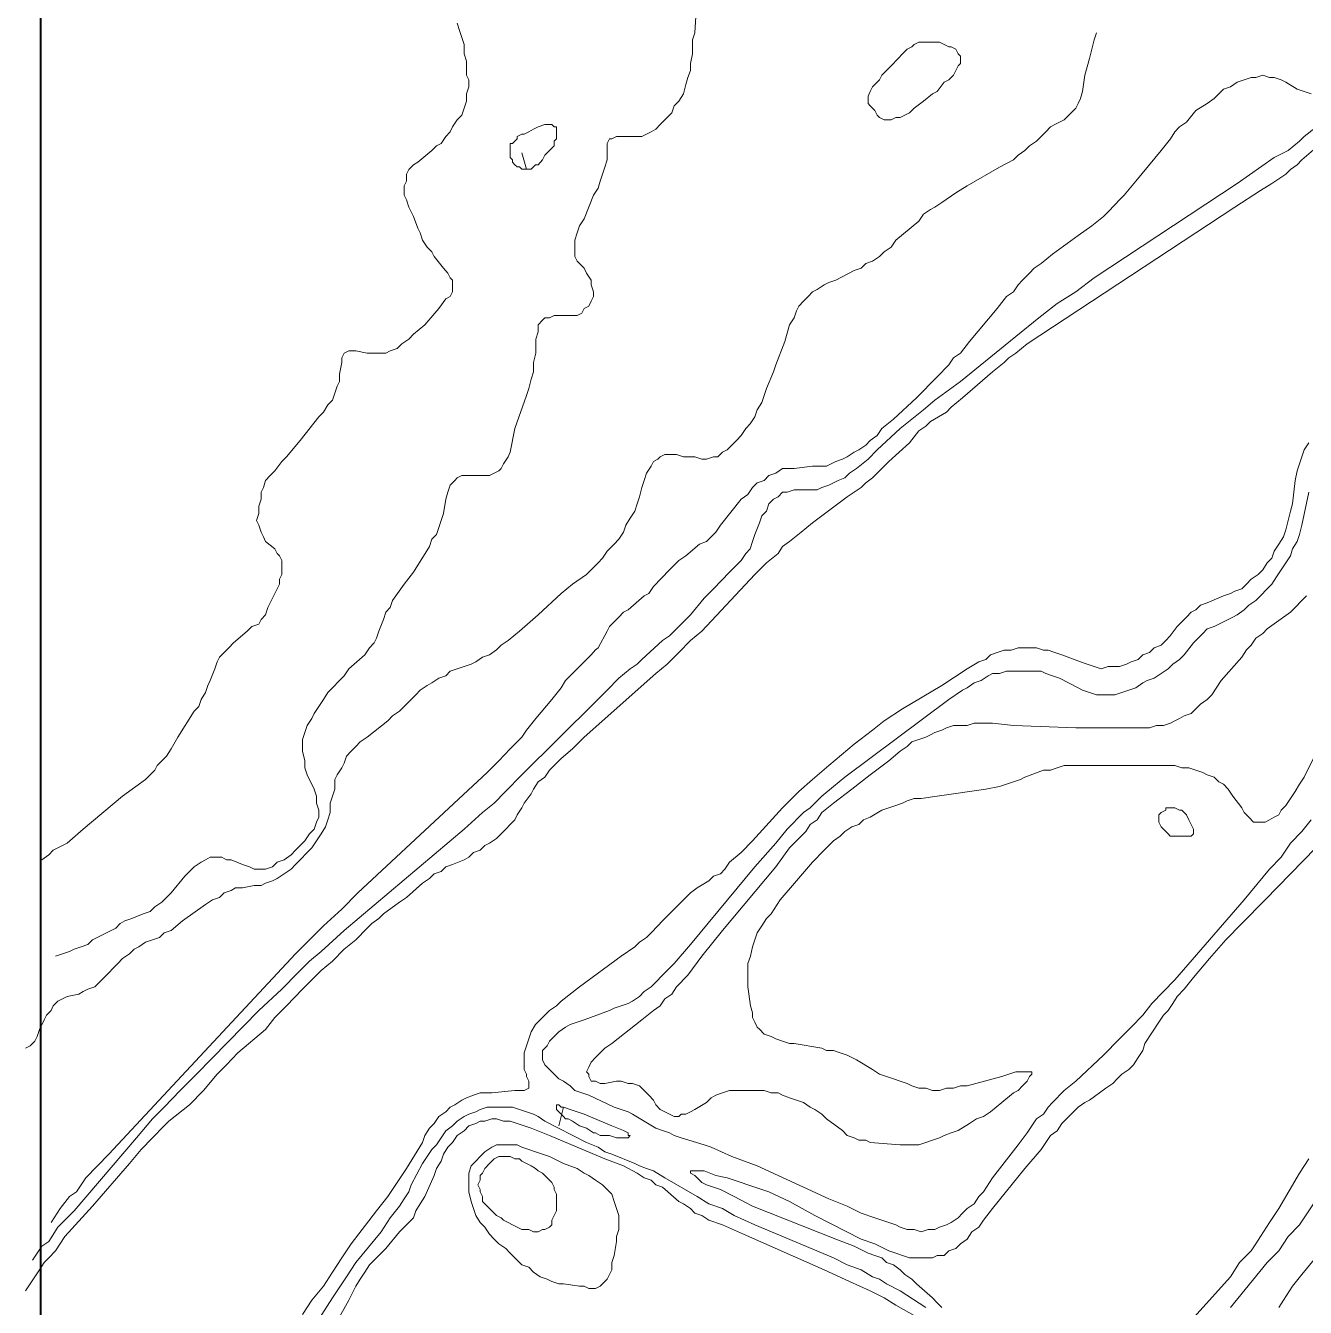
# Model space of a CAD drawing. Header units: millimetres. Extents: x -7 to 33, y -121 to 7.
# Drawn here: x -7.49 to 12.59, y -59.56 to -39.45 of the extents above; entities that cross this region are included whole.
import ezdxf

# ---------------------------------------------------------------- set-up
doc = ezdxf.new("R2010")
doc.units = ezdxf.units.MM
doc.header["$MEASUREMENT"] = 0
doc.layers.add('Layer 1', color=7, linetype='Continuous', lineweight=0)

msp = doc.modelspace()

# ---------------------------------------------------------------- linework, layer by layer
at = {"layer": 'Layer 1', "color": 250, "lineweight": 9, "true_color": 0x231f20}
for p, q in [((0.294, -41.444), (0.367, -41.702)), ((0.874, -56.715), (0.946, -56.419))]:
    msp.add_line(p, q, dxfattribs=at)
at = {"layer": 'Layer 1', "color": 240, "lineweight": 40, "true_color": 0xed1c24}
msp.add_lwpolyline([(33.043, 7.37), (33.043, -121.13), (-7.257, -121.13), (-7.257, 7.37)], dxfattribs=at)
at = {"layer": 'Layer 1', "color": 250, "lineweight": 9, "true_color": 0x231f20}
for points in [[(3.047, -38.966), (3.011, -39.558), (2.975, -39.669), (2.975, -39.891), (2.939, -40.039), (2.939, -40.15), (2.902, -40.26), (2.866, -40.371), (2.83, -40.519), (2.758, -40.63), (2.685, -40.704), (2.649, -40.815), (2.54, -40.926), (2.468, -41), (2.395, -41.074), (2.323, -41.111), (2.25, -41.148), (2.178, -41.185), (2.105, -41.185), (1.997, -41.185), (1.852, -41.185), (1.779, -41.185), (1.707, -41.222), (1.671, -41.222), (1.635, -41.296), (1.635, -41.37), (1.635, -41.555), (1.598, -41.666), (1.562, -41.776), (1.526, -41.887), (1.49, -41.998), (1.417, -42.109), (1.272, -42.479), (1.2, -42.59), (1.164, -42.701), (1.127, -42.812), (1.127, -42.923), (1.127, -42.997), (1.127, -43.071), (1.164, -43.145), (1.272, -43.255), (1.308, -43.329), (1.381, -43.44), (1.381, -43.514), (1.417, -43.625), (1.417, -43.699), (1.381, -43.773), (1.345, -43.847), (1.272, -43.884), (1.236, -43.958), (1.164, -43.995), (1.055, -43.995), (0.982, -43.995), (0.801, -43.995), (0.729, -44.032), (0.656, -44.032), (0.62, -44.069), (0.548, -44.143), (0.548, -44.254), (0.512, -44.365), (0.512, -44.587), (0.475, -44.734), (0.475, -44.882), (0.439, -44.993), (0.403, -45.141), (0.367, -45.252), (0.185, -45.77), (0.113, -46.14), (0.077, -46.214), (0.004, -46.324), (-0.032, -46.398), (-0.068, -46.435), (-0.141, -46.472), (-0.213, -46.509), (-0.285, -46.509), (-0.503, -46.509), (-0.575, -46.509), (-0.648, -46.509), (-0.72, -46.546), (-0.756, -46.583), (-0.829, -46.657), (-0.865, -46.768), (-0.901, -46.879), (-0.938, -47.101), (-0.974, -47.212), (-1.01, -47.323), (-1.046, -47.434), (-1.119, -47.508), (-1.155, -47.619), (-1.408, -48.025), (-1.553, -48.21), (-1.735, -48.469), (-1.771, -48.58), (-1.843, -48.654), (-1.879, -48.765), (-1.952, -48.95), (-1.988, -49.061), (-2.024, -49.135), (-2.097, -49.209), (-2.169, -49.319), (-2.423, -49.541), (-2.495, -49.652), (-2.568, -49.726), (-2.676, -49.837), (-2.749, -49.911), (-2.821, -50.022), (-2.894, -50.133), (-2.966, -50.244), (-3.002, -50.318), (-3.075, -50.429), (-3.111, -50.54), (-3.147, -50.651), (-3.147, -50.761), (-3.147, -50.835), (-3.111, -50.983), (-3.111, -51.094), (-3.075, -51.205), (-2.966, -51.427), (-2.93, -51.538), (-2.93, -51.649), (-2.894, -51.76), (-2.894, -51.871), (-2.93, -51.945), (-2.966, -52.056), (-3.039, -52.13), (-3.111, -52.24), (-3.184, -52.314), (-3.256, -52.388), (-3.328, -52.462), (-3.437, -52.536), (-3.546, -52.573), (-3.618, -52.647), (-3.727, -52.684), (-3.799, -52.684), (-3.908, -52.684), (-3.981, -52.647), (-4.089, -52.61), (-4.27, -52.536), (-4.343, -52.536), (-4.415, -52.499), (-4.524, -52.499), (-4.596, -52.499), (-4.669, -52.536), (-4.741, -52.573), (-4.85, -52.647), (-4.922, -52.721), (-4.995, -52.795), (-5.212, -53.054), (-5.284, -53.128), (-5.357, -53.202), (-5.466, -53.276), (-5.538, -53.35), (-5.647, -53.387), (-5.828, -53.461), (-5.937, -53.498), (-6.009, -53.535), (-6.081, -53.609), (-6.444, -53.793), (-6.516, -53.867), (-6.625, -53.904), (-6.734, -53.941), (-6.806, -53.978), (-7.023, -54.052)], [(-0.72, -39.41), (-0.684, -39.521), (-0.648, -39.632), (-0.612, -39.743), (-0.612, -39.891), (-0.575, -40.002), (-0.575, -40.223), (-0.539, -40.297), (-0.539, -40.408), (-0.575, -40.519), (-0.575, -40.63), (-0.612, -40.741), (-0.648, -40.852), (-0.72, -40.926), (-0.793, -41.037), (-0.829, -41.111), (-0.901, -41.185), (-0.974, -41.296), (-1.046, -41.333), (-1.119, -41.407), (-1.336, -41.592), (-1.408, -41.629), (-1.481, -41.703), (-1.517, -41.776), (-1.517, -41.887), (-1.553, -41.961), (-1.553, -42.035), (-1.553, -42.109), (-1.517, -42.183), (-1.481, -42.294), (-1.408, -42.442), (-1.336, -42.627), (-1.3, -42.701), (-1.264, -42.812), (-1.191, -42.923), (-1.119, -42.997), (-1.082, -43.071), (-0.938, -43.255), (-0.865, -43.329), (-0.829, -43.403), (-0.793, -43.44), (-0.793, -43.514), (-0.793, -43.588), (-0.793, -43.625), (-0.829, -43.699), (-0.901, -43.736), (-1.01, -43.884), (-1.227, -44.143), (-1.408, -44.291), (-1.481, -44.365), (-1.59, -44.439), (-1.662, -44.513), (-1.771, -44.55), (-1.843, -44.587), (-1.952, -44.587), (-2.024, -44.587), (-2.133, -44.587), (-2.314, -44.55), (-2.387, -44.55), (-2.423, -44.55), (-2.495, -44.587), (-2.532, -44.661), (-2.532, -44.734), (-2.568, -44.919), (-2.568, -45.03), (-2.604, -45.104), (-2.64, -45.215), (-2.676, -45.326), (-2.749, -45.4), (-2.821, -45.511), (-2.894, -45.585), (-3.184, -45.955), (-3.401, -46.214), (-3.473, -46.287), (-3.582, -46.435), (-3.655, -46.509), (-3.727, -46.583), (-3.763, -46.694), (-3.799, -46.768), (-3.799, -46.879), (-3.836, -46.99), (-3.836, -47.101), (-3.872, -47.212), (-3.836, -47.286), (-3.799, -47.397), (-3.763, -47.471), (-3.727, -47.545), (-3.582, -47.656), (-3.546, -47.729), (-3.51, -47.766), (-3.473, -47.84), (-3.473, -47.914), (-3.473, -47.988), (-3.473, -48.062), (-3.51, -48.136), (-3.51, -48.21), (-3.582, -48.358), (-3.655, -48.506), (-3.691, -48.58), (-3.727, -48.691), (-3.799, -48.765), (-3.836, -48.839), (-3.944, -48.876), (-4.017, -48.95), (-4.234, -49.135), (-4.306, -49.209), (-4.379, -49.282), (-4.451, -49.356), (-4.488, -49.43), (-4.524, -49.541), (-4.596, -49.726), (-4.632, -49.8), (-4.669, -49.911), (-4.741, -50.022), (-4.777, -50.133), (-4.85, -50.207), (-5.103, -50.614), (-5.212, -50.798), (-5.285, -50.909), (-5.357, -50.983), (-5.429, -51.057), (-5.466, -51.131), (-5.538, -51.205), (-5.611, -51.279), (-5.973, -51.538), (-6.589, -52.056), (-6.842, -52.277), (-7.06, -52.388), (-7.132, -52.462), (-7.241, -52.536)], [(9.314, -39.558), (9.278, -39.669), (9.206, -39.965), (9.133, -40.223), (9.097, -40.482), (9.061, -40.593), (9.024, -40.667), (8.988, -40.741), (8.916, -40.815), (8.879, -40.852), (8.807, -40.926), (8.662, -41), (8.59, -41.037), (8.517, -41.111), (8.372, -41.259), (8.264, -41.333), (8.191, -41.407), (8.083, -41.481), (8.01, -41.555), (7.793, -41.666), (7.286, -41.961), (7.104, -42.072), (6.887, -42.22), (6.778, -42.294), (6.706, -42.331), (6.597, -42.405), (6.525, -42.516), (6.163, -42.812), (6.09, -42.923), (5.982, -42.997), (5.909, -43.071), (5.8, -43.145), (5.692, -43.182), (5.619, -43.255), (5.511, -43.292), (5.221, -43.44), (5.112, -43.477), (5.04, -43.514), (4.931, -43.588), (4.859, -43.625), (4.786, -43.699), (4.714, -43.773), (4.641, -43.847), (4.605, -43.921), (4.569, -44.032), (4.496, -44.143), (4.424, -44.402), (4.279, -44.771), (4.243, -44.882), (4.134, -45.141), (4.098, -45.252), (4.062, -45.363), (3.989, -45.474), (3.953, -45.585), (3.88, -45.696), (3.808, -45.77), (3.736, -45.881), (3.663, -45.955), (3.591, -46.029), (3.518, -46.103), (3.446, -46.14), (3.373, -46.214), (3.301, -46.214), (3.192, -46.25), (3.12, -46.25), (3.011, -46.214), (2.83, -46.214), (2.721, -46.177), (2.613, -46.177), (2.54, -46.177), (2.468, -46.214), (2.431, -46.25), (2.359, -46.287), (2.323, -46.361), (2.25, -46.472), (2.214, -46.583), (2.178, -46.694), (2.142, -46.842), (2.105, -46.953), (2.069, -47.064), (1.997, -47.175), (1.924, -47.286), (1.888, -47.397), (1.816, -47.508), (1.743, -47.582), (1.634, -47.693), (1.562, -47.803), (1.49, -47.877), (1.308, -48.062), (1.091, -48.21), (0.91, -48.358), (0.548, -48.691), (0.258, -48.95), (0.077, -49.098), (-0.032, -49.172), (-0.104, -49.245), (-0.213, -49.319), (-0.322, -49.356), (-0.43, -49.43), (-0.503, -49.467), (-0.829, -49.578), (-0.901, -49.652), (-1.01, -49.689), (-1.119, -49.763), (-1.191, -49.8), (-1.3, -49.874), (-1.372, -49.948), (-1.626, -50.207), (-1.735, -50.281), (-1.807, -50.355), (-2.133, -50.614), (-2.242, -50.688), (-2.314, -50.761), (-2.386, -50.835), (-2.459, -50.909), (-2.495, -51.02), (-2.531, -51.094), (-2.604, -51.205), (-2.64, -51.279), (-2.64, -51.427), (-2.676, -51.538), (-2.713, -51.649), (-2.713, -51.797), (-2.749, -51.908), (-2.785, -52.019), (-2.857, -52.13), (-2.93, -52.24), (-3.002, -52.351), (-3.075, -52.425), (-3.183, -52.536), (-3.256, -52.61), (-3.328, -52.684), (-3.437, -52.758), (-3.546, -52.832), (-3.618, -52.869), (-3.727, -52.906), (-3.799, -52.943), (-3.908, -52.943), (-4.089, -52.98), (-4.198, -52.98), (-4.27, -53.017), (-4.379, -53.054), (-4.451, -53.128), (-4.56, -53.165), (-4.669, -53.239), (-5.031, -53.498), (-5.212, -53.646), (-5.321, -53.683), (-5.393, -53.756), (-5.611, -53.83), (-5.719, -53.904), (-5.792, -53.941), (-5.864, -54.015), (-5.973, -54.089), (-6.045, -54.163), (-6.263, -54.385), (-6.335, -54.459), (-6.408, -54.533), (-6.516, -54.57), (-6.589, -54.607), (-6.661, -54.644), (-6.842, -54.681), (-6.915, -54.718), (-6.987, -54.755), (-7.06, -54.829), (-7.096, -54.903), (-7.168, -54.977), (-7.205, -55.051), (-7.277, -55.199), (-7.313, -55.309), (-7.349, -55.383), (-7.422, -55.457), (-7.494, -55.494)], [(6.018, -40.926), (5.982, -40.926), (5.909, -40.889), (5.873, -40.852), (5.837, -40.778), (5.8, -40.741), (5.764, -40.704), (5.728, -40.667), (5.728, -40.63), (5.728, -40.556), (5.764, -40.482), (5.8, -40.408), (5.837, -40.371), (5.909, -40.297), (5.945, -40.223), (6.09, -40.076), (6.199, -39.965), (6.271, -39.891), (6.344, -39.817), (6.416, -39.78), (6.452, -39.743), (6.525, -39.706), (6.597, -39.706), (6.706, -39.706), (6.778, -39.706), (6.851, -39.706), (6.923, -39.743), (6.996, -39.78), (7.032, -39.78), (7.105, -39.817), (7.141, -39.891), (7.177, -39.928), (7.177, -39.965), (7.177, -40.039), (7.141, -40.076), (7.105, -40.149), (7.068, -40.223), (6.996, -40.297), (6.923, -40.334), (6.815, -40.482), (6.742, -40.519), (6.597, -40.63), (6.452, -40.741), (6.38, -40.815), (6.308, -40.852), (6.235, -40.889), (6.163, -40.889), (6.09, -40.926), (6.018, -40.926)], [(12.683, -40.519), (12.574, -40.482), (12.466, -40.445), (12.285, -40.334), (12.212, -40.297), (12.104, -40.26), (12.031, -40.26), (11.923, -40.223), (11.814, -40.26), (11.741, -40.26), (11.633, -40.297), (11.524, -40.334), (11.415, -40.408), (11.307, -40.445), (11.234, -40.519), (11.162, -40.593), (11.053, -40.667), (10.872, -40.778), (10.727, -40.963), (10.618, -41.037), (10.546, -41.111), (10.474, -41.222), (10.329, -41.407), (9.93, -41.887), (9.749, -42.109), (9.677, -42.183), (9.604, -42.257), (9.495, -42.368), (9.423, -42.442), (9.242, -42.59), (9.024, -42.738), (8.626, -43.034), (8.445, -43.182), (8.336, -43.255), (8.264, -43.329), (8.155, -43.44), (8.083, -43.514), (8.01, -43.625), (7.901, -43.699), (7.757, -43.884), (7.322, -44.402), (7.177, -44.587), (7.068, -44.661), (6.996, -44.771), (6.815, -44.956), (6.489, -45.289), (6.126, -45.622), (5.945, -45.77), (5.873, -45.881), (5.764, -45.955), (5.692, -46.029), (5.583, -46.103), (5.511, -46.14), (5.402, -46.214), (5.329, -46.25), (5.221, -46.287), (5.148, -46.324), (5.076, -46.361), (4.967, -46.361), (4.858, -46.361), (4.569, -46.398), (4.46, -46.398), (4.388, -46.398), (4.279, -46.472), (4.17, -46.509), (4.098, -46.583), (3.989, -46.62), (3.917, -46.694), (3.844, -46.805), (3.735, -46.879), (3.41, -47.286), (3.337, -47.397), (3.265, -47.471), (3.192, -47.545), (3.084, -47.582), (2.866, -47.766), (2.758, -47.84), (2.685, -47.914), (2.613, -47.988), (2.359, -48.247), (2.287, -48.358), (2.214, -48.395), (1.961, -48.617), (1.888, -48.654), (1.816, -48.728), (1.743, -48.802), (1.671, -48.876), (1.635, -48.95), (1.49, -49.209), (1.453, -49.245), (1.381, -49.319), (1.308, -49.393), (1.2, -49.504), (1.127, -49.578), (1.055, -49.652), (0.982, -49.726), (0.91, -49.837), (0.765, -50.022), (0.512, -50.318), (0.367, -50.503), (0.294, -50.614), (0.222, -50.688), (0.113, -50.798), (-0.068, -50.983), (-0.249, -51.168), (-2.278, -53.054), (-2.531, -53.313), (-2.821, -53.572), (-3.002, -53.756), (-3.256, -54.015), (-6.19, -57.158), (-6.552, -57.528), (-6.697, -57.75), (-6.806, -57.824), (-6.951, -58.009), (-7.096, -58.23)], [(12.864, -40.963), (12.575, -41.185), (12.502, -41.259), (12.321, -41.407), (12.104, -41.518), (11.524, -41.924), (9.278, -43.403), (8.988, -43.625), (8.698, -43.81), (8.409, -44.032), (8.046, -44.328), (7.177, -45.03), (6.779, -45.326), (6.597, -45.474), (6.416, -45.622), (6.235, -45.77), (5.873, -46.103), (5.728, -46.25), (5.547, -46.398), (5.438, -46.472), (5.366, -46.546), (5.257, -46.583), (5.185, -46.62), (5.112, -46.657), (5.003, -46.694), (4.931, -46.731), (4.822, -46.731), (4.641, -46.731), (4.569, -46.731), (4.46, -46.768), (4.388, -46.768), (4.315, -46.842), (4.243, -46.879), (4.17, -46.953), (4.134, -47.064), (4.062, -47.138), (4.025, -47.249), (3.953, -47.434), (3.917, -47.545), (3.88, -47.656), (3.808, -47.729), (3.736, -47.84), (3.663, -47.914), (3.554, -48.025), (3.301, -48.284), (3.228, -48.358), (3.156, -48.432), (2.939, -48.691), (2.83, -48.802), (2.757, -48.876), (2.685, -48.95), (2.613, -49.024), (2.504, -49.098), (2.178, -49.393), (2.105, -49.467), (1.997, -49.541), (1.816, -49.689), (1.634, -49.874), (1.453, -50.059), (0.294, -51.205), (0.04, -51.464), (-0.141, -51.649), (-0.322, -51.797), (-0.611, -52.056), (-2.495, -53.646), (-2.857, -53.978), (-3.039, -54.126), (-3.22, -54.311), (-3.473, -54.57), (-3.836, -54.903), (-4.814, -55.901), (-5.067, -56.16), (-5.321, -56.419), (-5.502, -56.604), (-5.756, -56.899), (-6.734, -58.046), (-6.987, -58.304), (-7.132, -58.526), (-7.241, -58.6), (-7.386, -58.822)], [(0.693, -41), (0.656, -41), (0.548, -41.037), (0.475, -41.074), (0.403, -41.111), (0.33, -41.148), (0.294, -41.148), (0.222, -41.185), (0.222, -41.222), (0.185, -41.259), (0.149, -41.296), (0.113, -41.296), (0.113, -41.333), (0.113, -41.37), (0.113, -41.444), (0.113, -41.481), (0.113, -41.518), (0.149, -41.555), (0.149, -41.592), (0.185, -41.629), (0.222, -41.665), (0.258, -41.665), (0.294, -41.702), (0.33, -41.702), (0.367, -41.702), (0.403, -41.702), (0.439, -41.702), (0.475, -41.665), (0.511, -41.629), (0.548, -41.629), (0.62, -41.555), (0.656, -41.481), (0.693, -41.444), (0.729, -41.407), (0.765, -41.37), (0.801, -41.333), (0.801, -41.259), (0.837, -41.222), (0.837, -41.185), (0.837, -41.148), (0.837, -41.111), (0.837, -41.074), (0.837, -41.037), (0.801, -41.037), (0.765, -41), (0.729, -41), (0.693, -41)], [(12.792, -41.333), (12.538, -41.555), (12.466, -41.629), (12.357, -41.703), (12.285, -41.776), (12.067, -41.924), (11.886, -42.035), (11.488, -42.294), (8.626, -44.18), (8.228, -44.439), (8.046, -44.587), (7.938, -44.661), (7.865, -44.734), (7.684, -44.882), (7.213, -45.289), (7.032, -45.437), (6.96, -45.511), (6.706, -45.659), (6.634, -45.733), (6.525, -45.807), (6.38, -45.992), (6.054, -46.287), (5.873, -46.472), (5.8, -46.546), (5.692, -46.62), (5.619, -46.694), (5.402, -46.842), (4.858, -47.249), (4.677, -47.397), (4.496, -47.545), (4.388, -47.619), (4.315, -47.729), (4.134, -47.877), (3.953, -48.062), (3.12, -48.95), (2.939, -49.098), (2.758, -49.282), (2.576, -49.467), (2.395, -49.615), (1.272, -50.614), (1.091, -50.798), (0.91, -50.946), (0.801, -51.057), (0.729, -51.131), (0.656, -51.242), (0.548, -51.316), (0.475, -51.427), (0.439, -51.501), (0.33, -51.649), (0.294, -51.723), (0.222, -51.834), (0.185, -51.908), (0.113, -51.982), (0.041, -52.056), (-0.032, -52.13), (-0.104, -52.204), (-0.213, -52.277), (-0.285, -52.314), (-0.358, -52.388), (-0.467, -52.425), (-0.539, -52.499), (-0.611, -52.536), (-0.793, -52.61), (-0.901, -52.647), (-0.974, -52.721), (-1.082, -52.758), (-1.155, -52.832), (-1.264, -52.906), (-1.517, -53.128), (-1.626, -53.202), (-1.879, -53.387), (-1.952, -53.461), (-2.061, -53.535), (-2.133, -53.609), (-2.314, -53.793), (-2.495, -53.941), (-2.676, -54.126), (-2.858, -54.274), (-2.966, -54.385), (-3.147, -54.57), (-3.401, -54.829), (-3.582, -55.014), (-3.727, -55.199), (-4.162, -55.568), (-4.343, -55.753), (-4.415, -55.827), (-4.488, -55.901), (-4.705, -56.16), (-4.778, -56.234), (-4.85, -56.308), (-4.922, -56.382), (-5.248, -56.641), (-5.321, -56.715), (-5.502, -56.899), (-5.683, -57.084), (-5.864, -57.306), (-6.444, -57.972), (-6.878, -58.452), (-7.023, -58.674), (-7.132, -58.785), (-7.204, -58.859), (-7.277, -58.97), (-7.349, -59.081), (-7.494, -59.303)], [(-3.147, -59.673), (-3.002, -59.451), (-2.821, -59.229), (-2.676, -59.007), (-2.532, -58.785), (-2.387, -58.563), (-1.988, -58.046), (-1.807, -57.824), (-1.735, -57.713), (-1.662, -57.602), (-1.59, -57.491), (-1.517, -57.38), (-1.264, -56.973), (-1.227, -56.862), (-1.155, -56.752), (-1.082, -56.678), (-1.01, -56.567), (-0.901, -56.493), (-0.829, -56.419), (-0.756, -56.382), (-0.648, -56.308), (-0.575, -56.271), (-0.467, -56.234), (-0.358, -56.197), (-0.286, -56.197), (-0.177, -56.197), (0.185, -56.16), (0.294, -56.16), (0.33, -56.16), (0.403, -56.123), (0.403, -56.086), (0.403, -56.049), (0.403, -56.012), (0.367, -55.938), (0.367, -55.901), (0.33, -55.827), (0.33, -55.753), (0.33, -55.642), (0.33, -55.568), (0.367, -55.457), (0.403, -55.346), (0.439, -55.236), (0.511, -55.125), (0.584, -55.051), (0.656, -54.977), (0.729, -54.903), (0.838, -54.829), (0.91, -54.755), (1.2, -54.533), (1.852, -54.052), (2.069, -53.904), (2.142, -53.83), (2.25, -53.757), (2.323, -53.683), (2.431, -53.572), (2.504, -53.498), (2.757, -53.239), (2.866, -53.128), (2.939, -53.054), (3.047, -52.98), (3.228, -52.869), (3.301, -52.795), (3.41, -52.758), (3.482, -52.684), (3.554, -52.573), (3.736, -52.425), (3.917, -52.241), (4.388, -51.723), (4.569, -51.538), (4.641, -51.464), (4.859, -51.279), (5.112, -51.057), (5.51, -50.725), (5.8, -50.503), (5.981, -50.355), (6.271, -50.17), (6.887, -49.8), (7.286, -49.541), (7.467, -49.43), (7.575, -49.393), (7.648, -49.319), (7.757, -49.283), (7.865, -49.246), (7.974, -49.246), (8.083, -49.209), (8.155, -49.209), (8.264, -49.209), (8.372, -49.209), (8.481, -49.246), (8.553, -49.246), (8.662, -49.283), (8.771, -49.319), (9.061, -49.43), (9.169, -49.467), (9.278, -49.504), (9.387, -49.541), (9.495, -49.504), (9.568, -49.504), (9.677, -49.504), (9.785, -49.467), (9.858, -49.43), (9.966, -49.393), (10.039, -49.319), (10.147, -49.283), (10.22, -49.209), (10.329, -49.172), (10.401, -49.098), (10.473, -49.024), (10.582, -48.876), (10.655, -48.802), (10.727, -48.728), (10.8, -48.654), (10.872, -48.617), (10.944, -48.543), (11.053, -48.506), (11.307, -48.395), (11.415, -48.358), (11.488, -48.321), (11.596, -48.284), (11.669, -48.21), (11.741, -48.136), (11.85, -48.062), (11.923, -47.988), (11.995, -47.877), (12.067, -47.804), (12.104, -47.693), (12.176, -47.582), (12.249, -47.471), (12.285, -47.36), (12.321, -47.212), (12.357, -47.064), (12.393, -46.953), (12.43, -46.583), (12.466, -46.435), (12.502, -46.324), (12.538, -46.214), (12.575, -46.103), (12.647, -45.992)], [(12.647, -46.768), (12.538, -47.286), (12.502, -47.434), (12.466, -47.545), (12.393, -47.656), (12.357, -47.766), (12.285, -47.877), (12.212, -47.988), (12.14, -48.099), (12.067, -48.21), (11.995, -48.284), (11.886, -48.395), (11.814, -48.469), (11.705, -48.543), (11.633, -48.617), (11.524, -48.691), (11.452, -48.728), (11.162, -48.876), (11.053, -48.913), (10.981, -48.987), (10.908, -49.061), (10.836, -49.135), (10.691, -49.319), (10.618, -49.393), (10.51, -49.467), (10.437, -49.541), (10.329, -49.615), (10.22, -49.689), (10.111, -49.726), (10.039, -49.763), (9.93, -49.837), (9.821, -49.874), (9.713, -49.911), (9.604, -49.948), (9.495, -49.948), (9.387, -49.948), (9.314, -49.948), (9.206, -49.911), (9.097, -49.874), (9.024, -49.837), (8.735, -49.689), (8.626, -49.652), (8.517, -49.615), (8.445, -49.578), (8.336, -49.578), (8.227, -49.578), (8.119, -49.578), (8.01, -49.578), (7.901, -49.578), (7.793, -49.615), (7.684, -49.615), (7.612, -49.652), (7.503, -49.726), (7.394, -49.763), (7.286, -49.837), (7.213, -49.874), (6.996, -50.022), (5.366, -51.242), (5.184, -51.39), (5.003, -51.538), (4.822, -51.723), (4.714, -51.797), (4.641, -51.871), (4.532, -51.982), (4.46, -52.056), (4.279, -52.277), (3.953, -52.647), (2.939, -53.867), (2.685, -54.163), (2.504, -54.348), (2.395, -54.459), (2.323, -54.533), (2.214, -54.607), (2.142, -54.681), (2.033, -54.755), (1.961, -54.792), (1.852, -54.829), (1.743, -54.866), (1.671, -54.903), (1.272, -55.051), (1.164, -55.088), (1.055, -55.125), (0.982, -55.162), (0.874, -55.235), (0.801, -55.309), (0.729, -55.383), (0.693, -55.457), (0.62, -55.531), (0.62, -55.605), (0.62, -55.679), (0.656, -55.753), (0.729, -55.827), (0.801, -55.901), (0.874, -55.975), (0.946, -56.012), (1.055, -56.086), (1.127, -56.16), (1.236, -56.197), (1.345, -56.234), (1.743, -56.419), (1.852, -56.456), (1.961, -56.493), (2.033, -56.53), (2.395, -56.751), (2.504, -56.788), (2.613, -56.825), (2.685, -56.862), (2.794, -56.899), (3.156, -57.01), (3.265, -57.047), (3.591, -57.195), (3.989, -57.343), (5.112, -57.861), (5.402, -57.972), (5.619, -58.083), (5.837, -58.157), (6.054, -58.23), (6.163, -58.267), (6.235, -58.304), (6.344, -58.341), (6.452, -58.341), (6.561, -58.378), (6.67, -58.341), (6.778, -58.341), (6.851, -58.304), (6.96, -58.267), (7.032, -58.23), (7.141, -58.157), (7.213, -58.083), (7.286, -58.009), (7.394, -57.935), (7.467, -57.824), (7.539, -57.75), (7.684, -57.528), (8.083, -57.01), (8.227, -56.825), (8.372, -56.604), (8.481, -56.53), (8.554, -56.419), (8.626, -56.345), (8.807, -56.16), (8.988, -56.012), (9.423, -55.605), (9.677, -55.346), (9.858, -55.162), (10.039, -54.977), (10.184, -54.792), (10.546, -54.422), (11.633, -53.165), (12.031, -52.684), (12.212, -52.499), (12.357, -52.277), (12.538, -52.093), (12.683, -51.908)], [(12.611, -48.395), (12.538, -48.469), (12.43, -48.58), (12.357, -48.654), (12.249, -48.728), (11.995, -48.913), (11.923, -48.987), (11.814, -49.061), (11.741, -49.172), (11.669, -49.245), (11.597, -49.356), (11.27, -49.726), (11.126, -49.948), (11.053, -50.022), (10.944, -50.096), (10.872, -50.17), (10.8, -50.244), (10.691, -50.281), (10.618, -50.318), (10.546, -50.355), (10.474, -50.392), (10.365, -50.429), (10.256, -50.429), (10.147, -50.466), (10.039, -50.466), (9.821, -50.466), (9.604, -50.466), (9.423, -50.466), (8.988, -50.466), (8.01, -50.429), (7.684, -50.392), (7.503, -50.392), (7.394, -50.392), (7.286, -50.429), (7.177, -50.429), (7.068, -50.429), (6.96, -50.466), (6.887, -50.503), (6.778, -50.54), (6.706, -50.577), (6.634, -50.614), (6.525, -50.651), (6.416, -50.687), (6.344, -50.761), (6.235, -50.835), (6.054, -50.983), (5.764, -51.205), (5.474, -51.427), (5.184, -51.649), (5.003, -51.797), (4.931, -51.908), (4.822, -51.982), (4.75, -52.093), (4.677, -52.167), (4.496, -52.351), (4.279, -52.647), (3.446, -53.646), (3.12, -54.052), (2.902, -54.348), (2.721, -54.533), (2.649, -54.644), (2.54, -54.718), (2.468, -54.829), (2.359, -54.903), (2.178, -55.051), (1.707, -55.42), (1.598, -55.494), (1.526, -55.568), (1.453, -55.642), (1.381, -55.716), (1.345, -55.79), (1.308, -55.864), (1.345, -55.901), (1.345, -55.938), (1.381, -56.012), (1.453, -56.012), (1.526, -56.049), (1.598, -56.049), (1.779, -56.012), (1.852, -56.012), (1.961, -56.049), (2.033, -56.049), (2.142, -56.086), (2.214, -56.16), (2.287, -56.234), (2.359, -56.308), (2.395, -56.382), (2.468, -56.456), (2.54, -56.493), (2.613, -56.53), (2.685, -56.567), (2.758, -56.567), (2.794, -56.53), (2.866, -56.53), (2.939, -56.493), (3.011, -56.456), (3.192, -56.345), (3.265, -56.271), (3.337, -56.234), (3.446, -56.197), (3.554, -56.16), (3.663, -56.16), (3.772, -56.16), (3.881, -56.16), (3.989, -56.16), (4.098, -56.16), (4.206, -56.197), (4.315, -56.197), (4.387, -56.234), (4.496, -56.271), (4.605, -56.308), (4.714, -56.345), (4.822, -56.419), (4.895, -56.456), (5.003, -56.53), (5.076, -56.604), (5.329, -56.788), (5.402, -56.862), (5.511, -56.899), (5.583, -56.936), (5.692, -56.936), (5.764, -56.973), (6.235, -57.01), (6.344, -57.01), (6.452, -57.01), (6.525, -57.01), (6.634, -56.973), (6.742, -56.936), (6.851, -56.899), (6.923, -56.862), (7.032, -56.825), (7.141, -56.788), (7.322, -56.678), (7.43, -56.604), (7.539, -56.567), (7.648, -56.493), (7.829, -56.345), (8.01, -56.197), (8.083, -56.16), (8.155, -56.086), (8.227, -56.012), (8.264, -55.938), (8.3, -55.901), (8.3, -55.864), (8.264, -55.864), (8.191, -55.864), (8.119, -55.864), (8.046, -55.864), (7.829, -55.938), (7.286, -56.086), (7.177, -56.086), (7.068, -56.123), (6.96, -56.123), (6.851, -56.16), (6.742, -56.16), (6.634, -56.123), (6.525, -56.123), (6.416, -56.086), (6.344, -56.049), (6.235, -56.012), (6.126, -55.975), (6.018, -55.938), (5.909, -55.901), (5.8, -55.827), (5.547, -55.679), (5.474, -55.642), (5.402, -55.605), (5.293, -55.568), (5.184, -55.531), (5.076, -55.531), (5.003, -55.494), (4.569, -55.42), (4.496, -55.42), (4.387, -55.383), (4.279, -55.346), (4.206, -55.309), (4.098, -55.272), (4.025, -55.198), (3.989, -55.162), (3.953, -55.088), (3.917, -55.014), (3.917, -54.94), (3.881, -54.829), (3.844, -54.533), (3.844, -54.422), (3.844, -54.274), (3.844, -54.163), (3.881, -54.052), (3.917, -53.904), (3.953, -53.793), (3.989, -53.682), (4.062, -53.572), (4.134, -53.461), (4.206, -53.387), (4.351, -53.165), (4.605, -52.869), (4.858, -52.573), (5.04, -52.388), (5.112, -52.314), (5.184, -52.24), (5.293, -52.167), (5.366, -52.093), (5.474, -52.019), (5.583, -51.982), (5.655, -51.908), (5.764, -51.871), (5.945, -51.76), (6.163, -51.686), (6.271, -51.649), (6.344, -51.612), (6.452, -51.575), (6.561, -51.575), (6.815, -51.538), (7.575, -51.427), (7.793, -51.39), (7.901, -51.353), (8.01, -51.316), (8.119, -51.279), (8.191, -51.242), (8.481, -51.131), (8.59, -51.131), (8.698, -51.094), (8.807, -51.057), (8.916, -51.057), (9.024, -51.057), (9.133, -51.057), (9.35, -51.057), (10.003, -51.057), (10.22, -51.057), (10.437, -51.057), (10.546, -51.057), (10.655, -51.094), (10.763, -51.094), (10.872, -51.131), (10.981, -51.168), (11.053, -51.205), (11.162, -51.242), (11.234, -51.316), (11.307, -51.353), (11.379, -51.427), (11.452, -51.538), (11.597, -51.723), (11.633, -51.797), (11.705, -51.871), (11.778, -51.945), (11.814, -51.945), (11.886, -51.945), (11.959, -51.945), (12.031, -51.908), (12.104, -51.871), (12.176, -51.834), (12.212, -51.76), (12.285, -51.686), (12.357, -51.575), (12.43, -51.464), (12.502, -51.353), (12.575, -51.242), (12.756, -50.872)], [(10.655, -52.167), (10.618, -52.167), (10.546, -52.167), (10.51, -52.167), (10.473, -52.167), (10.437, -52.13), (10.401, -52.093), (10.365, -52.056), (10.329, -52.019), (10.292, -51.945), (10.292, -51.908), (10.292, -51.871), (10.292, -51.834), (10.329, -51.797), (10.401, -51.76), (10.401, -51.723), (10.437, -51.723), (10.473, -51.723), (10.51, -51.723), (10.546, -51.723), (10.618, -51.76), (10.655, -51.76), (10.691, -51.797), (10.727, -51.834), (10.763, -51.908), (10.799, -51.982), (10.836, -52.056), (10.836, -52.093), (10.836, -52.13), (10.799, -52.167), (10.727, -52.167), (10.691, -52.167), (10.655, -52.167)], [(12.756, -52.351), (11.959, -53.165), (11.596, -53.535), (11.343, -53.794), (11.089, -54.089), (10.836, -54.385), (10.691, -54.57), (10.582, -54.681), (10.51, -54.792), (10.437, -54.903), (10.365, -54.977), (10.292, -55.088), (10.075, -55.42), (10.039, -55.531), (9.966, -55.642), (9.894, -55.753), (9.821, -55.827), (9.713, -55.901), (9.64, -55.975), (9.568, -56.049), (9.459, -56.123), (9.206, -56.308), (9.133, -56.345), (9.024, -56.419), (8.952, -56.493), (8.843, -56.604), (8.771, -56.678), (8.698, -56.789), (8.59, -56.862), (8.445, -57.084), (8.191, -57.38), (7.684, -58.009), (7.539, -58.194), (7.467, -58.305), (7.358, -58.378), (7.286, -58.489), (7.177, -58.563), (7.104, -58.637), (6.996, -58.674), (6.923, -58.748), (6.815, -58.748), (6.742, -58.785), (6.634, -58.785), (6.561, -58.785), (6.452, -58.785), (6.38, -58.785), (6.271, -58.748), (6.163, -58.711), (6.054, -58.674), (5.837, -58.563), (5.619, -58.489), (4.895, -58.12), (4.496, -57.898), (4.17, -57.75), (3.953, -57.676), (3.844, -57.639), (3.736, -57.602), (3.627, -57.565), (3.518, -57.528), (3.337, -57.491), (3.156, -57.417), (3.084, -57.417), (3.011, -57.417), (2.975, -57.417), (2.939, -57.417), (2.939, -57.454), (3.011, -57.491), (3.047, -57.528), (3.12, -57.602), (3.192, -57.639), (3.41, -57.713), (3.627, -57.824), (3.917, -57.972), (5.221, -58.489), (5.51, -58.6), (5.728, -58.711), (5.837, -58.748), (5.945, -58.785), (6.018, -58.859), (6.126, -58.896), (6.235, -58.97), (6.307, -59.044), (6.416, -59.118), (6.489, -59.192), (6.742, -59.414), (6.815, -59.488), (6.887, -59.562)], [(-2.894, -59.747), (-2.676, -59.414), (-2.531, -59.192), (-2.459, -59.081), (-2.314, -58.859), (-1.916, -58.378), (-1.771, -58.157), (-1.626, -57.972), (-1.553, -57.861), (-1.481, -57.75), (-1.445, -57.639), (-1.264, -57.306), (-1.191, -57.195), (-1.119, -57.084), (-1.046, -57.01), (-0.974, -56.899), (-0.901, -56.789), (-0.793, -56.715), (-0.72, -56.641), (-0.611, -56.567), (-0.539, -56.53), (-0.43, -56.493), (-0.358, -56.456), (-0.249, -56.419), (-0.141, -56.419), (-0.068, -56.419), (0.041, -56.419), (0.149, -56.419), (0.258, -56.456), (0.367, -56.493), (0.475, -56.53), (0.548, -56.567), (0.656, -56.641), (1.309, -56.973), (1.49, -57.047), (1.598, -57.121), (1.707, -57.158), (2.069, -57.306), (2.142, -57.343), (2.25, -57.38), (2.359, -57.417), (2.54, -57.528), (3.047, -57.824), (3.228, -57.935), (3.446, -58.009), (3.627, -58.12), (3.953, -58.268), (5.185, -58.785), (5.402, -58.896), (5.619, -58.97), (5.8, -59.081), (5.909, -59.118), (6.018, -59.192), (6.235, -59.303), (6.634, -59.562)], [(0.838, -56.419), (0.838, -56.456), (0.874, -56.493), (0.91, -56.53), (0.946, -56.567), (0.982, -56.604), (1.019, -56.604), (1.091, -56.641), (1.2, -56.715), (1.308, -56.752), (1.417, -56.825), (1.453, -56.825), (1.526, -56.862), (1.562, -56.862), (1.671, -56.862), (1.779, -56.899), (1.888, -56.899), (1.961, -56.899), (1.997, -56.862), (1.961, -56.862), (1.961, -56.825), (1.888, -56.788), (1.707, -56.715), (1.272, -56.53), (1.055, -56.456), (0.946, -56.419), (0.91, -56.419), (0.874, -56.382), (0.838, -56.382), (0.838, -56.419)], [(-2.749, -60.042), (-2.423, -59.451), (-2.314, -59.229), (-2.242, -59.118), (-2.169, -59.007), (-2.097, -58.896), (-2.024, -58.822), (-1.916, -58.711), (-1.843, -58.637), (-1.626, -58.378), (-1.553, -58.305), (-1.481, -58.231), (-1.408, -58.157), (-1.372, -58.046), (-1.3, -57.935), (-1.227, -57.824), (-1.082, -57.491), (-1.046, -57.38), (-0.974, -57.269), (-0.938, -57.158), (-0.865, -57.047), (-0.793, -56.973), (-0.72, -56.862), (-0.612, -56.789), (-0.539, -56.715), (-0.43, -56.678), (-0.358, -56.641), (-0.285, -56.641), (-0.177, -56.604), (-0.104, -56.604), (0.004, -56.641), (0.113, -56.641), (0.222, -56.678), (0.33, -56.715), (0.439, -56.752), (0.729, -56.862), (1.598, -57.232), (1.888, -57.343), (2.105, -57.454), (2.214, -57.528), (2.323, -57.565), (2.395, -57.639), (2.504, -57.676), (2.758, -57.898), (2.83, -57.935), (2.939, -58.009), (3.011, -58.083), (3.12, -58.12), (3.228, -58.194), (3.446, -58.268), (3.772, -58.415), (5.04, -58.97), (5.438, -59.155), (5.764, -59.303), (5.981, -59.414), (6.163, -59.525), (6.489, -59.71)], [(1.381, -59.266), (1.345, -59.266), (1.272, -59.229), (1.2, -59.229), (0.946, -59.192), (0.874, -59.192), (0.765, -59.155), (0.693, -59.118), (0.584, -59.081), (0.475, -59.007), (0.403, -58.933), (0.294, -58.896), (0.185, -58.785), (0.113, -58.711), (0.041, -58.637), (-0.068, -58.563), (-0.141, -58.489), (-0.213, -58.415), (-0.286, -58.304), (-0.358, -58.231), (-0.43, -58.12), (-0.467, -58.009), (-0.503, -57.898), (-0.539, -57.75), (-0.539, -57.639), (-0.539, -57.528), (-0.539, -57.454), (-0.503, -57.343), (-0.43, -57.269), (-0.358, -57.195), (-0.286, -57.121), (-0.177, -57.047), (-0.104, -57.01), (0.004, -57.01), (0.113, -57.01), (0.222, -57.01), (0.294, -57.047), (0.403, -57.084), (0.511, -57.121), (0.729, -57.195), (0.946, -57.306), (1.164, -57.38), (1.272, -57.454), (1.345, -57.491), (1.453, -57.565), (1.562, -57.639), (1.634, -57.713), (1.707, -57.787), (1.743, -57.898), (1.779, -58.009), (1.816, -58.12), (1.816, -58.231), (1.816, -58.341), (1.779, -58.452), (1.779, -58.526), (1.743, -58.748), (1.707, -58.859), (1.707, -58.97), (1.671, -59.044), (1.634, -59.118), (1.562, -59.192), (1.526, -59.229), (1.453, -59.266), (1.381, -59.266)], [(0.511, -58.378), (0.475, -58.378), (0.403, -58.341), (0.367, -58.341), (0.294, -58.341), (0.222, -58.304), (0.149, -58.267), (0.077, -58.231), (0.004, -58.194), (-0.032, -58.157), (-0.104, -58.12), (-0.177, -58.046), (-0.213, -58.009), (-0.286, -57.935), (-0.322, -57.898), (-0.322, -57.824), (-0.358, -57.75), (-0.358, -57.713), (-0.394, -57.639), (-0.358, -57.565), (-0.358, -57.491), (-0.322, -57.454), (-0.286, -57.38), (-0.213, -57.306), (-0.177, -57.269), (-0.141, -57.232), (-0.068, -57.195), (0.004, -57.195), (0.041, -57.195), (0.113, -57.195), (0.185, -57.232), (0.258, -57.232), (0.294, -57.269), (0.367, -57.306), (0.439, -57.343), (0.511, -57.38), (0.548, -57.417), (0.62, -57.454), (0.656, -57.491), (0.693, -57.528), (0.765, -57.602), (0.801, -57.676), (0.801, -57.713), (0.838, -57.787), (0.838, -57.824), (0.838, -57.898), (0.838, -57.972), (0.838, -58.046), (0.801, -58.12), (0.765, -58.194), (0.765, -58.267), (0.729, -58.304), (0.656, -58.341), (0.62, -58.341), (0.548, -58.378), (0.511, -58.378)], [(10.655, -59.931), (11.415, -59.081), (11.56, -58.859), (11.741, -58.674), (11.814, -58.563), (11.886, -58.452), (12.031, -58.231), (12.176, -58.009), (12.502, -57.454), (12.647, -57.232)], [(11.415, -59.562), (11.995, -58.859), (12.176, -58.674), (12.321, -58.452), (12.502, -58.268), (12.719, -57.935)], [(12.176, -59.562), (12.249, -59.451), (12.393, -59.229), (12.538, -59.044), (13.118, -58.342)]]:
    msp.add_lwpolyline(points, dxfattribs=at)

doc.saveas('drawing.dxf')
